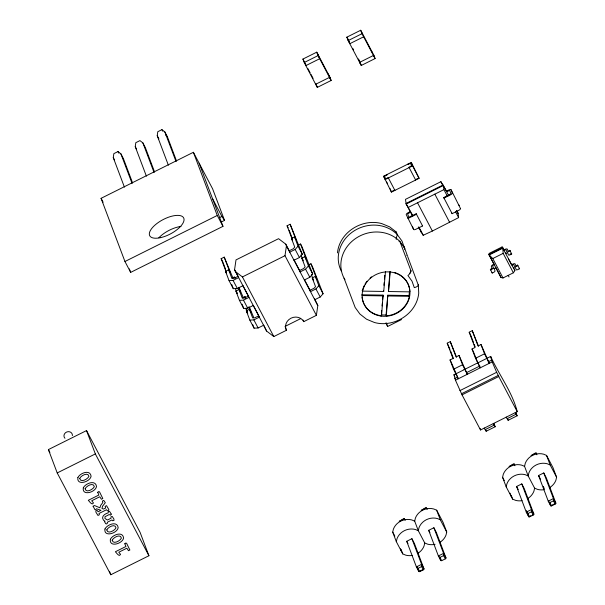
<?xml version="1.0" encoding="UTF-8"?>
<svg xmlns="http://www.w3.org/2000/svg" width="605" height="605" viewBox="0 0 605 605"><rect width="100%" height="100%" fill="white"/><g stroke="black" fill="none" stroke-linecap="round" stroke-linejoin="round"><path stroke-width="0.91" d="M385.468 271.637L383.721 291.451L362.463 291.118L362.524 290.438M381.452 313.14L381.687 310.433M382.088 305.933L382.322 303.234M382.64 299.634L383.041 295.127L361.782 294.794M383.903 285.28L384.145 282.58M384.462 278.981L384.78 275.373M383.041 295.127L381.581 315.704L380.855 315.689A24.192 21.931 -20.7 0 1 362.07 297.055M386.058 315.016L387.805 295.202L409.063 295.535L409.29 296.979A24.192 21.931 -20.7 0 1 387.079 315.787L386.353 315.78L386.058 315.016L381.294 314.94M389.862 271.849L388.486 291.527L409.744 291.86L409.804 291.179A24.192 21.931 -20.7 0 0 401.977 276.311M386.353 315.78L387.805 295.202M388.486 291.527L390.233 271.713M409.063 295.535L409.456 291.096L409.744 291.86M398.975 241.213A15.632 6.148 -44.1 0 1 399.882 241.471L410.969 270.798L410.311 272.81A4.84 1.906 -44.1 0 1 407.944 275.555L412.005 281.151L414.296 287.625A4.84 2.019 -11.2 0 0 418.312 285.167L418.282 284.637M124.418 187.119L113.279 157.64L113.831 153.64L117.983 151.575L120.894 153.844L123.39 158.586L132.563 182.861M146.395 176.161L135.255 146.682L135.8 142.682L139.952 140.61L142.871 142.886L145.366 147.628L154.54 171.903M168.371 165.203L157.232 135.724L157.776 131.724L161.928 129.651L164.847 131.928L167.343 136.669L176.516 160.945M314.555 298.855L317.822 305.533L316.385 315.341L303.755 321.641A9.68 8.772 -20.7 0 0 291.013 318.185A9.68 8.772 -20.7 0 0 286.452 330.269L273.815 336.569L266.601 331.071L234.566 269.717L236.003 259.908L278.565 238.68L285.787 244.178L289.273 250.803M316.385 315.341L284.993 255.696L286.43 245.88L285.787 244.178M337.461 252.898C339.488 232.244 362.145 218.186 381.763 223.593L389.658 226.875L396.101 231.896M344.063 278.202L355.18 307.514L359.914 314.025L366.547 319.221L374.442 322.503C394.052 327.902 416.716 313.851 418.736 293.198L418.335 284.894M412.179 555.443A14.52 13.159 -20.7 0 1 405.698 555.14L402.771 553.923L396.328 541.679L392.713 532.113L393.409 529.088A14.52 13.159 -20.7 0 1 411.763 519.937L414.69 521.155L418.305 530.714L424.748 542.965L427.674 544.182A14.52 13.159 -20.7 0 0 435.078 544.296M396.328 541.679L397.024 538.654A14.52 13.159 -20.7 0 1 415.378 529.496L418.305 530.714L419 527.696A14.52 13.159 -20.7 0 1 437.355 518.538L440.281 519.755L446.724 532.007L446.029 535.032A14.52 13.159 -20.7 0 1 439.48 542.572M414.69 521.155L415.385 518.13A14.52 13.159 -20.7 0 1 433.74 508.979L436.666 510.196L443.11 522.44L446.724 532.007M424.748 542.965L424.052 545.99A14.52 13.159 -20.7 0 1 417.503 553.53M522.055 500.645A14.52 13.159 -20.7 0 1 515.573 500.35L512.647 499.133L506.204 486.881L502.589 477.315L503.284 474.297A14.52 13.159 -20.7 0 1 521.639 465.139L524.565 466.357L528.18 475.923L534.623 488.174L537.55 489.392A14.52 13.159 -20.7 0 0 544.031 489.687M506.204 486.881L506.899 483.856A14.52 13.159 -20.7 0 1 525.253 474.706L528.18 475.923L528.876 472.898A14.52 13.159 -20.7 0 1 547.222 463.748L550.157 464.965L556.6 477.216L555.904 480.234A14.52 13.159 -20.7 0 1 549.355 487.781M524.565 466.357L525.261 463.332A14.52 13.159 -20.7 0 1 543.615 454.181L546.542 455.399L552.985 467.65L556.6 477.216M534.623 488.174L533.928 491.192A14.52 13.159 -20.7 0 1 528.188 498.24M418.312 285.167L407.626 256.437M492.039 268.484L490.368 269.361L490.587 269.936L492.099 269.187A1.694 0.711 -27.8 0 0 493.362 267.758L492.674 265.943A0.968 0.408 -27.8 0 1 493.4 265.126L494.262 264.695L488.931 254.402L489.112 253.427L502.12 246.931L514.855 270.616L513.388 272.795L503.005 277.975L501.008 277.521L489.15 254.977L488.931 254.402L502.778 247.505L503.163 253.366L513.388 272.795M423.334 569.827L424.045 568.995L414.364 543.358L411.907 538.692L406.719 541.286L416.406 566.915L418.857 571.581L419.704 571.642L423.334 569.827L421.617 566.567L421.594 564.329L411.907 538.692M445.31 558.869L446.021 558.037L436.334 532.4L433.883 527.734L428.688 530.32L438.375 555.957L440.833 560.623L441.673 560.684L445.31 558.869L443.594 555.609L443.571 553.371L433.883 527.734M533.209 515.036L533.92 514.197L524.233 488.568L521.782 483.902L516.594 486.488L526.274 512.125L528.732 516.791L529.579 516.851L533.209 515.036L531.492 511.769L531.47 509.539L521.782 483.902M555.186 504.078L555.897 503.239L546.209 477.61L543.759 472.944L538.563 475.53L548.251 501.167L550.709 505.833L551.548 505.893L555.186 504.078L553.469 500.811L553.446 498.58L543.759 472.944M295.164 249.449L298.046 246.19L294.537 236.91L291.459 238.446L294.741 247.127L293.296 248.753L289.213 250.795L289.727 252.156L295.164 249.449L299.414 257.526L293.985 260.241M299.414 257.526L302.296 254.274L290.15 224.258L287.072 225.794L292.533 240.253M305.555 269.187L308.437 265.935L304.928 256.649L301.85 258.184L305.132 266.873L303.687 268.499L299.604 270.533L300.118 271.895L305.555 269.187L309.805 277.272L304.375 279.979M309.805 277.272L312.687 274.02L302.001 246.772L300.541 244.004L298.235 245.154M315.939 288.933L318.827 285.673L315.318 276.394L312.233 277.929L315.515 286.611L314.078 288.245L309.994 290.279L310.509 291.64L315.939 288.933L320.196 297.017L314.759 299.725M320.196 297.017L323.078 293.758L312.392 266.518L310.932 263.75L308.626 264.899M304.481 62.905L302.916 59.071L316.755 52.166L329.846 77.039L331.147 80.48L317.3 87.385L304.217 62.512L318.056 55.607L316.755 52.166M346.862 37.155L360.709 30.25L373.792 55.123L375.092 58.564L361.253 65.469L348.162 40.596L346.862 37.155L348.087 39.484M348.162 40.596L362.009 33.691L360.709 30.25M199.113 163.176L222.98 226.346L130.672 272.379L124.948 261.504L101.073 198.327L193.388 152.294L212.612 188.828L224.538 220.394L221.18 222.065M124.948 261.504L217.255 215.463L193.388 152.294M219.381 217.702L221.899 216.446L224.538 220.394M383.578 176.236L411.264 162.435L419.106 178.316L391.42 192.118L383.578 176.236L384.886 178.725M226.61 273.127L221.15 258.675L224.228 257.133L232.864 277.869M384.878 179.685L412.565 165.876L411.264 162.435M242.764 285.779L237.334 288.487L233.296 288.683L229.038 280.599L225.529 271.32L228.614 269.785L230.013 272.439L224.228 257.133M392.146 191.309L394.089 190.333M418.1 178.362L415.499 179.655L415.65 180.04L408.957 167.222L411.551 165.929L410.538 163.252L407.944 164.545L407.8 164.159M232.305 278.028L234.619 276.878L235.345 278.262M229.038 280.599L233.076 280.402L238.514 277.695M235.209 271.426L242.431 276.916L284.993 255.696M446.649 191.52L440.901 181.689L405.479 199.355L406.189 204.044L412.807 215.524M406.189 204.044L443.389 185.493L443.185 184.941L405.985 203.492L412.686 216.386M253.155 305.525L247.725 308.232L243.686 308.429L239.429 300.345L235.92 291.065L239.005 289.523L240.404 292.185L238.793 287.935M408.473 207.296L417.533 202.773L432.363 231.034L458.628 217.611L458.121 213.474L456.609 210.449M417.533 202.773L443.896 189.63L443.389 185.493L448.819 195.801M242.696 297.773L245.01 296.624L245.736 298.008M452.298 192.934A2.208 0.93 -27.8 0 1 450.589 194.787L443.941 198.115L443.737 197.563L450.937 193.789L449.712 190.416L446.664 191.709L446.452 191.157L448.774 190A2.208 0.93 -27.8 0 1 451.126 189.841L460.45 208.491M422.555 225.952L416.21 213.739L408.889 217.21L407.581 213.875L410.485 212.204L410.273 211.652L407.959 212.809A2.208 0.93 -27.8 0 0 406.25 214.677L413.578 229.408A2.208 0.93 -27.8 0 0 415.9 229.257L422.555 225.952L422.343 225.4M239.429 300.345L243.467 300.148L248.905 297.441L248.39 296.079L244.307 298.114L242.287 298.212L239.005 289.523M263.546 325.263L258.116 327.978L254.07 328.175L249.82 320.09L246.311 310.804L249.389 309.268L250.788 311.93L248.859 306.826M443.737 197.563L452.124 213.663L458.772 210.343A2.208 0.93 -27.8 0 0 460.473 208.475M418.32 227.087L423.197 235.277L432.363 231.034M249.82 320.09L253.858 319.894L259.288 317.179L258.774 315.818L254.69 317.859L252.671 317.958L249.389 309.268M285 326.443L300.662 318.638M48.4 449.591L86.523 430.586L140.103 532.4L148.921 555.738L110.798 574.75L57.218 472.936L48.4 449.591L49.905 452.442M409.661 273.135L410.311 272.81M502.989 248.08L489.15 254.977L492.78 258.539L503.005 277.975M57.218 472.936L95.34 453.924L86.523 430.586M492.78 258.539L503.163 253.366M509.841 250.334L508.094 251.12L507.33 249.162A2.42 1.021 -27.8 0 0 505.152 249.268L504.003 249.835L504.222 250.41L505.084 249.978A0.968 0.408 -27.8 0 1 506.09 249.925L506.778 251.748A1.694 0.711 -27.8 0 0 508.548 251.657L510.06 250.909L509.841 250.334L511.694 254.017L510.181 254.773A1.694 0.711 -27.8 0 1 508.419 254.856L507.731 253.041A0.968 0.408 -27.8 0 0 506.718 253.087L505.856 253.518L505.636 252.943M510.007 254.176L511.482 253.442L511.694 254.017M494.043 264.12L492.901 264.703A2.42 1.021 -27.8 0 0 491.351 266.457L492.069 268.423M495.896 267.803L495.034 268.234A0.968 0.408 -27.8 0 0 494.315 269.051L494.996 270.866A1.694 0.711 -27.8 0 1 493.74 272.295L492.228 273.044L490.368 269.361M385.861 322.987L387.639 326.481L401.486 319.576M517.615 265.103L515.883 265.898L515.097 263.931A2.42 1.021 -27.8 0 0 512.927 264.037L511.777 264.604L511.989 265.179L512.858 264.748A0.968 0.408 -27.8 0 1 513.864 264.695L514.553 266.518A1.694 0.711 -27.8 0 0 516.322 266.427L517.835 265.671L517.615 265.103L519.468 268.786L517.956 269.535A1.694 0.711 -27.8 0 1 516.186 269.626L515.505 267.803A0.968 0.408 -27.8 0 0 514.492 267.856L513.63 268.287L513.411 267.712M451.822 363.597L458.333 378.768L453.546 369.247L450.037 359.96L452.994 358.485L447.216 343.179L450.294 341.643L456.571 357.169M477.859 362.773L480.302 367.81L475.522 358.289L472.013 349.002L474.97 347.527L469.193 332.221L472.271 330.685L478.547 346.211M459.036 355.475L462.545 364.755L467.325 374.276L459.036 355.475L456.079 356.95L450.294 341.643M481.013 344.517L484.522 353.796L489.301 363.318L481.013 344.517L478.056 345.992L472.271 330.685M453.546 369.247L462.545 364.755M475.522 358.289L484.522 353.796M486.518 358.493L490.693 356.413C498.989 374.964 512.17 391.768 517.245 411.665L480.521 429.981L462.031 394.846L455.459 380.197L453.962 374.729L456.473 373.474M463.982 369.731L478.169 362.652M455.762 373.882L464.761 369.398M477.738 362.924L486.73 358.44M454.809 378.488L457.312 377.24M466.5 372.665L479.856 366.002M488.197 361.843L491.54 360.179L490.693 356.413M455.459 380.197L492.183 361.881L491.54 360.179M459.913 390.618L496.644 372.302L492.183 361.881M461.547 393.726L498.278 375.41L496.644 372.302M462.031 394.846L498.754 376.529L498.278 375.41M485.112 429.663L494.111 425.179L495.17 426.752L486.17 431.244L484.257 428.037M507.088 418.705L516.088 414.213L517.146 415.794L508.147 420.286L506.234 417.079M404.39 518.795L399.194 521.389L403.543 518.735L404.39 518.795L405.206 520.353M426.366 507.837L421.171 510.431L425.519 507.776L426.366 507.837L427.183 509.395M514.265 464.005L509.07 466.591L513.418 463.944L514.265 464.005L514.915 465.729M536.242 453.047L531.046 455.633L535.395 452.986L536.242 453.047L536.892 454.771M419.598 571.211L424.045 568.995L421.594 564.329L416.406 566.915L417.987 568.375L421.617 566.567M446.021 558.037L443.571 553.371L438.375 555.957L439.956 557.417L443.594 555.609M532.438 514.938L533.92 514.197L531.47 509.539L526.274 512.125L527.855 513.584L531.492 511.769M549.37 502.294L550.709 505.833L555.897 503.239L553.446 498.58L548.251 501.167L549.832 502.626L553.469 500.811M530.956 515.679L528.732 516.791L526.395 510.605M362.07 295.558L383.328 295.89M388.092 295.966L409.351 296.306M165.883 135.535L167.343 136.669M456.994 211.621L457.909 212.922M502.12 246.931L503.398 249.358M508.495 259.046L511.467 264.695M508.2 275.388L509.017 276.939M496.055 267.947L501.008 277.521M456.82 211.001L458.121 213.474M440.901 181.689L443.495 186.627M362.009 33.691L375.092 58.564M443.896 189.63L447.367 196.209M455.595 211.848L458.628 217.611M434.836 194.145L449.666 222.406M349.35 41.881L347.822 39.091M352.768 48.37L353.623 49.996M358.727 59.691L359.544 61.249M359.688 61.634L358.319 58.919M412.565 165.876L419.106 178.316M498.754 376.529L517.245 411.665M418.872 227.049L423.197 235.277M515.233 412.587L516.088 414.213M469.193 332.221L470.282 334.3M386.633 182.044L387.502 183.701M318.056 55.607L331.147 80.48M472.013 349.002L473.473 351.77M538.563 475.53L540.613 479.417M549.832 502.626L551.548 505.893M302.916 59.071L304.693 62.565M304.973 62.988L305.827 64.614M307.96 68.667L310.1 72.721M310.955 74.347L313.087 78.4M493.257 423.545L494.111 425.179M447.216 343.179L449.954 349.35M450.037 359.96L451.496 362.728M516.594 486.488L518.228 489.596M527.855 513.584L529.579 516.851M453.962 374.729L454.839 376.386M502.589 477.315L504.298 480.567M294.537 236.91L295.936 239.565L290.15 224.258M304.928 256.649L306.327 259.311L300.541 244.004M315.318 276.394L316.717 279.049L310.932 263.75M298.046 246.19L302.296 254.274M308.437 265.935L312.687 274.02M318.827 285.673L323.078 293.758M287.072 225.794L288.161 227.873M291.459 238.446L292.51 240.435M301.85 258.184L303.249 260.846M312.233 277.929L313.632 280.584L311.386 274.632M294.068 259.916L299.732 270.685M304.527 279.797L310.637 291.398M286.43 245.88L317.822 305.533M428.688 530.32L429.921 532.657M439.956 557.417L441.673 560.684M406.719 541.286L407.944 543.615M417.987 568.375L419.704 571.642M392.713 532.113L394.853 536.174M212.491 198.569L221.899 216.446M217.255 215.463L222.98 226.346M242.431 276.916L273.815 336.569M161.928 129.651L162.76 131.232M234.566 269.717L238.052 276.341L233.916 278.368L231.896 278.466L228.614 269.785M242.847 285.454L248.519 296.231M253.313 305.344L258.547 315.281M263.772 325.225L266.601 331.071M243.255 297.607L238.967 287.299M253.646 317.353L249.358 307.045M157.232 135.724L158.896 138.885M233.076 280.402L237.334 288.487M243.467 300.148L247.725 308.232M253.858 319.894L258.116 327.978M221.15 258.675L222.239 260.747M225.529 271.32L226.58 273.309M235.92 291.065L237.319 293.72L235.39 288.615M246.311 310.804L247.71 313.466L245.781 308.361M135.255 146.682L136.503 149.049M117.983 151.575L118.814 153.156M113.279 157.64L114.526 160.007M101.073 198.327L103.122 202.214M95.34 453.924L148.921 555.738M477.489 362.002L473.798 352.639M519.249 268.212L519.468 268.786M514.636 270.042L514.855 270.616M492.009 272.477L492.228 273.044M451.103 189.857L452.275 192.942M546.542 455.399L550.157 464.965M451.912 213.104L452.124 213.663M515.868 412.421L517.146 415.794M543.358 486.382L544.364 489.037M373.527 54.73L374.54 57.407M372.158 52.015L372.302 52.393M373.315 55.078L373.459 55.456L359.62 62.36L359.476 61.975L360.701 64.312L359.937 62.3M362.342 33.358L362.486 33.744M363.499 36.421L363.643 36.799L349.803 43.704L347.414 38.312M361.261 31.407L362.274 34.092M507.512 418.592L508.147 420.286M470.645 334.988L473.533 342.642M474.176 344.343L475.144 346.892M359.952 62.028L361.253 65.469M416.21 213.739L416.414 214.299L409.774 217.611A2.208 0.93 -27.8 0 1 407.422 217.762M493.892 423.379L495.17 426.752M420.914 232.025L420.505 229.817M412.413 226.323L413.578 229.408M511.331 495.654L512.647 499.133M510.023 493.158L511.338 496.637M485.535 429.55L486.17 431.244M394.74 190.015L394.883 190.393L388.191 177.575L385.597 178.868L384.583 176.191L387.185 174.898L387.034 174.512M390.119 188.677L391.42 192.118M450.596 351.051L453.493 358.704M404.412 249.268A15.632 6.534 -11.2 0 0 404.692 248.67L403.822 246.371A4.84 2.019 -11.2 0 0 403.187 245.721M328.205 73.931L330.595 79.323L329.362 76.994L329.513 77.372L315.666 84.276L315.523 83.898M318.389 55.274L318.532 55.66L317.307 53.331L319.69 58.723L305.85 65.62L305.707 65.242M316.324 84.806L317.3 87.385M315.734 83.55L316.748 86.228M383.426 290.687L383.721 291.451M386.338 323.032L387.639 326.481M362.176 290.347L362.463 291.118M436.666 510.196L440.281 519.755M439.827 557.969L440.833 560.623M300.995 254.894L302.923 259.991M416.853 566.28L418.857 571.581M289.175 230.263L292.064 237.916M401.13 549.574L402.771 553.923M400.472 548.818L401.463 551.427M303.173 320.113L303.755 321.641M285.295 327.207L286.452 330.269M245.01 296.624L245.653 298.325M252.799 324.794L254.07 328.175M246.273 308.58L247.241 311.129M242.091 304.209L243.686 308.429M231.7 284.463L233.296 288.683M222.602 261.436L225.499 269.089M164.847 131.928L175.987 161.406M142.871 142.886L154.01 172.364M120.894 153.844L132.034 183.323M129.357 268.907L130.672 272.379M109.497 571.294L110.798 574.75M404.692 248.67L402.022 241.115L397.281 234.589L396.411 232.29A4.84 1.906 -44.1 0 0 395.216 231.76M410.871 270.548L410.939 271.153A4.84 1.906 -44.1 0 1 410.561 272.356M480.181 428.476L480.521 429.981M158.828 237.788A19.163 8.046 -27.8 0 1 180.978 226.429M493.778 268.333A2.42 1.021 -27.8 0 1 494.013 268.151M458.855 205.103A2.208 0.93 -27.8 0 1 459.308 205.39M72.381 435.6A4.205 3.812 -20.7 0 0 69.613 431.804A4.288 3.887 -20.7 0 0 64.228 434.488A4.205 3.812 -20.7 0 0 64.962 438.262M344.941 279.752A33.872 30.704 -20.7 0 1 355.385 238.642A33.872 30.704 -20.7 0 1 399.882 241.471L404.624 247.997L407.294 255.552A15.632 6.534 -11.2 0 0 406.915 255.318M341.454 271.312A33.872 30.704 -20.7 0 1 353.592 231.208A33.872 30.704 -20.7 0 1 397.281 234.589A15.632 6.148 -44.1 0 1 396.714 236.578A11.472 4.515 -44.1 0 0 396.275 239.451M362.728 289.621A24.192 21.931 -20.7 0 1 364.233 285.62M365.049 284.108A24.192 21.931 -20.7 0 1 367.038 281.219M370.094 278.028A24.192 21.931 -20.7 0 1 371.485 276.886M394.392 272.462A24.192 21.931 -20.7 0 1 396.842 273.324M397.621 273.664A24.192 21.931 -20.7 0 1 401.304 275.804M93.117 506.226L94.97 509.743L95.824 509.652L96.437 508.752L100.99 510.333L98.131 511.754L97.072 510.386L95.877 510.733L95.877 512.095L97.972 515.452L99.371 514.757L99.031 513.471L106.578 509.712L107.062 510.469A0.991 0.9 -20.7 0 0 108.28 510.643L108.855 509.584L106.54 505.659L105.149 506.355L105.671 507.996L103.538 509.055L101.973 508.502L102.547 506.219L105.323 502.71L103.773 500.411L102.389 501.106L102.82 502.573L100.71 505.326L99.87 507.792L94.509 505.53L93.117 506.226M97.745 492.288L98.857 495.041L88.3 500.305C89.328 501.167 92.202 506.014 93.465 502.914L91.718 500.766L99.757 496.758L101.406 499.238L102.797 498.543L99.522 491.85L98.728 491.547L97.745 492.288M111.229 514.091L110.654 515.158L109.134 514.575L104.99 516.738L104.975 518.523L107.478 520.02L111.063 518.235L110.942 516.829L112.197 516.405L113.952 519.105L113.944 520.474L112.56 520.746L111.963 519.952L107.282 522.289L107.433 523.227L106.45 523.96L105.656 523.658L104.453 521.533L105.096 521.207A4.046 3.668 -20.7 0 1 103.394 520.005C100.619 516.594 105.262 513.494 108.234 512.858L108.287 511.573L109.475 511.233L111.229 514.091M124.827 543.744L125.931 546.496L115.381 551.76C116.41 552.622 119.276 557.47 120.546 554.369L118.792 552.221L126.838 548.213L128.479 550.694L129.871 549.998L126.604 543.305L125.802 543.003L124.827 543.744M79.701 478.449C80.48 483.077 87.702 479.205 88.927 476.369C88.141 471.749 80.934 475.621 79.701 478.449M85.116 488.742C85.895 493.37 93.117 489.498 94.342 486.662C93.556 482.041 86.349 485.913 85.116 488.742M106.775 529.904C107.561 534.533 114.776 530.661 116.001 527.825C115.222 523.204 108.008 527.076 106.775 529.904M112.19 540.197C112.976 544.825 120.191 540.953 121.416 538.117C120.637 533.497 113.422 537.369 112.19 540.197M77.886 477.549C76.442 486.027 90.122 482.049 91.098 476.226C90.251 469.132 80.026 473.027 77.886 477.549M83.301 487.842C81.856 496.319 95.537 492.341 96.513 486.518C95.666 479.425 85.449 483.312 83.301 487.842M104.96 529.004C103.523 537.482 117.196 533.504 118.179 527.681C117.332 520.587 107.108 524.482 104.96 529.004M110.382 539.297C108.938 547.775 122.611 543.797 123.594 537.974C122.747 530.88 112.522 534.767 110.382 539.297M160.605 237.644A19.163 8.046 -27.8 0 0 183.822 218.269A19.163 8.046 -27.8 0 0 155.644 224.523A19.163 8.046 -27.8 0 0 160.605 237.644M380.999 316.075A24.192 21.931 -20.7 0 0 408.829 285.938A24.192 21.931 -20.7 0 0 368.324 280.266A24.192 21.931 -20.7 0 0 380.999 316.075"/></g></svg>
